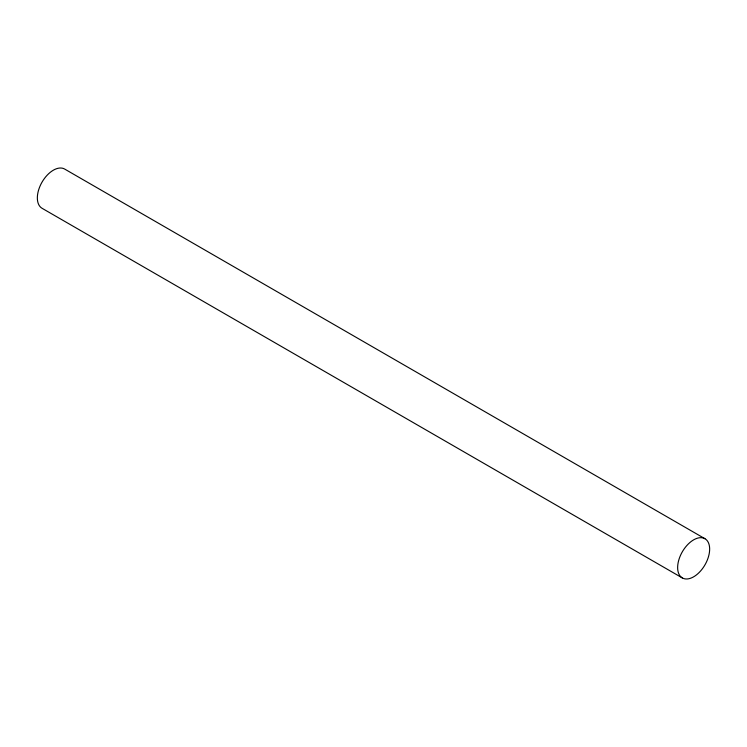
<?xml version="1.0" encoding="UTF-8"?>
<svg xmlns="http://www.w3.org/2000/svg" width="747" height="747" viewBox="0 0 747 747"><rect width="100%" height="100%" fill="white"/><g stroke="black" fill="none" stroke-linecap="round" stroke-linejoin="round"><path stroke-width="1.12" d="M704.963 538.727A22.634 13.072 -60 0 0 678.183 562.472A22.634 13.072 -60 0 0 697.782 573.799A22.634 13.072 -60 0 0 704.963 538.727L64.672 169.065A22.634 13.072 -60 0 0 42.037 182.128A22.634 13.072 -60 0 0 42.037 208.273L682.328 577.935"/></g></svg>
